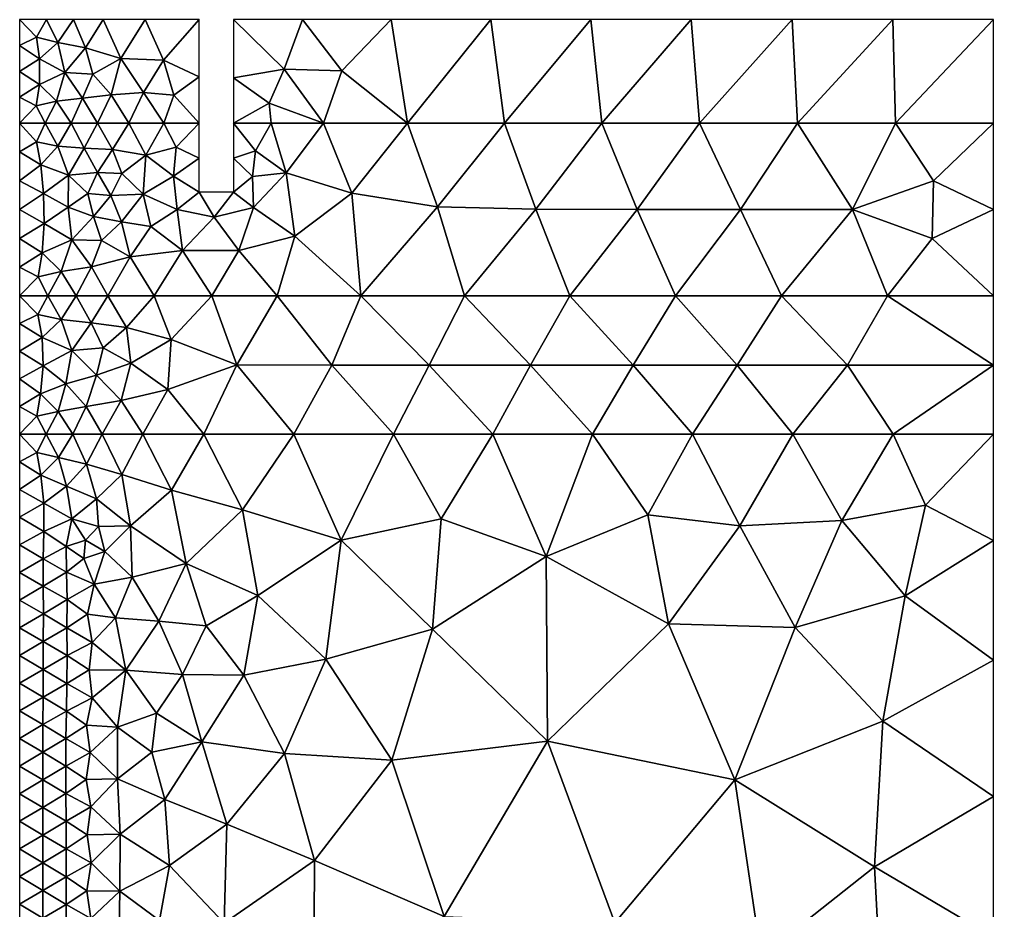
# Model space of a CAD drawing. Header units: metres. Extents: x 2 to 72, y -280 to 0.
# Drawn here: x 2 to 72.5, y -64.5 to 0 of the extents above; entities that cross this region are included whole.
import ezdxf

# ---------------------------------------------------------------- set-up
doc = ezdxf.new("R2010")
doc.units = ezdxf.units.M

msp = doc.modelspace()

# ---------------------------------------------------------------- linework, layer by layer
at = {"layer": 'layer', "color": 0}
for points in [[(2, 0), (2, -1.875), (3.23748, -1.27776)], [(3.95601, 0), (2, 0), (3.23748, -1.27776)], [(4.77415, -1.66462), (3.95601, 0), (3.23748, -1.27776)], [(5.91203, 0), (3.95601, 0), (4.77415, -1.66462)], [(6.77864, -2.04345), (5.91203, 0), (4.77415, -1.66462)], [(8.0489, 0), (5.91203, 0), (6.77864, -2.04345)], [(9.32808, -2.81138), (8.0489, 0), (6.77864, -2.04345)], [(11.1029, 0), (8.0489, 0), (9.32808, -2.81138)], [(12.4321, -2.95419), (11.1029, 0), (9.32808, -2.81138)], [(15, 0), (11.1029, 0), (12.4321, -2.95419)], [(15, -4.15908), (15, 0), (12.4321, -2.95419)], [(17.5, 0), (17.5, -4.21577), (21.1486, -3.58186)], [(22.4802, 0), (17.5, 0), (21.1486, -3.58186)], [(25.3256, -3.71612), (22.4802, 0), (21.1486, -3.58186)], [(28.9021, 0), (22.4802, 0), (25.3256, -3.71612)], [(25.3256, -3.71612), (30.0843, -7.5), (28.9021, 0)], [(36.1188, 0), (28.9021, 0), (30.0843, -7.5)], [(30.0843, -7.5), (37.1046, -7.5), (36.1188, 0)], [(43.3605, 0), (36.1188, 0), (37.1046, -7.5)], [(37.1046, -7.5), (44.1514, -7.5), (43.3605, 0)], [(50.6264, 0), (43.3605, 0), (44.1514, -7.5)], [(44.1514, -7.5), (51.2215, -7.5), (50.6264, 0)], [(57.9143, 0), (50.6264, 0), (51.2215, -7.5)], [(51.2215, -7.5), (58.3119, -7.5), (57.9143, 0)], [(65.2072, 0), (57.9143, 0), (58.3119, -7.5)], [(58.3119, -7.5), (65.406, -7.5), (65.2072, 0)], [(72.5, 0), (65.2072, 0), (65.406, -7.5)], [(65.406, -7.5), (72.5, -7.5), (72.5, 0)], [(3.23748, -1.27776), (2, -1.875), (3.45722, -2.84918)], [(3.23748, -1.27776), (3.45722, -2.84918), (4.77415, -1.66462)], [(2, -1.875), (2, -3.75), (3.45722, -2.84918)], [(4.77415, -1.66462), (3.45722, -2.84918), (5.28941, -3.82832)], [(6.77864, -2.04345), (4.77415, -1.66462), (5.28941, -3.82832)], [(7.3176, -3.96064), (6.77864, -2.04345), (5.28941, -3.82832)], [(9.32808, -2.81138), (6.77864, -2.04345), (7.3176, -3.96064)], [(7.3176, -3.96064), (8.62634, -5.45628), (9.32808, -2.81138)], [(8.62634, -5.45628), (10.9874, -5.28051), (9.32808, -2.81138)], [(12.4321, -2.95419), (9.32808, -2.81138), (10.9874, -5.28051)], [(3.45722, -2.84918), (2, -3.75), (3.4388, -4.70116)], [(3.45722, -2.84918), (3.4388, -4.70116), (5.28941, -3.82832)], [(13.1737, -5.47875), (12.4321, -2.95419), (10.9874, -5.28051)], [(13.1737, -5.47875), (15, -4.15908), (12.4321, -2.95419)], [(2, -3.75), (2, -5.625), (3.4388, -4.70116)], [(5.28941, -3.82832), (3.4388, -4.70116), (4.68188, -5.91084)], [(4.68188, -5.91084), (6.552, -5.69216), (5.28941, -3.82832)], [(5.28941, -3.82832), (6.552, -5.69216), (7.3176, -3.96064)], [(6.552, -5.69216), (8.62634, -5.45628), (7.3176, -3.96064)], [(15, -7.5), (15, -4.15908), (13.1737, -5.47875)], [(21.1486, -3.58186), (17.5, -4.21577), (20.0746, -6.05927)], [(17.5, -4.21577), (17.5, -7.5), (20.0746, -6.05927)], [(20.0746, -6.05927), (24.0115, -7.5), (21.1486, -3.58186)], [(24.0115, -7.5), (25.3256, -3.71612), (21.1486, -3.58186)], [(24.0115, -7.5), (30.0843, -7.5), (25.3256, -3.71612)], [(3.4388, -4.70116), (2, -5.625), (3.19883, -6.24686)], [(3.4388, -4.70116), (3.19883, -6.24686), (4.68188, -5.91084)], [(2, -5.625), (2, -7.5), (3.19883, -6.24686)], [(6.552, -5.69216), (7.65639, -7.5), (8.62634, -5.45628)], [(7.65639, -7.5), (9.91255, -7.5), (8.62634, -5.45628)], [(8.62634, -5.45628), (9.91255, -7.5), (10.9874, -5.28051)], [(9.91255, -7.5), (12.4489, -7.5), (10.9874, -5.28051)], [(10.9874, -5.28051), (12.4489, -7.5), (13.1737, -5.47875)], [(12.4489, -7.5), (15, -7.5), (13.1737, -5.47875)], [(2, -7.5), (3.86845, -7.5), (3.19883, -6.24686)], [(3.19883, -6.24686), (3.86845, -7.5), (4.68188, -5.91084)], [(3.86845, -7.5), (5.7369, -7.5), (4.68188, -5.91084)], [(4.68188, -5.91084), (5.7369, -7.5), (6.552, -5.69216)], [(5.7369, -7.5), (7.65639, -7.5), (6.552, -5.69216)], [(17.5, -7.5), (20.2118, -7.5), (20.0746, -6.05927)], [(20.2118, -7.5), (24.0115, -7.5), (20.0746, -6.05927)], [(2, -7.5), (2, -9.58333), (3.23713, -8.85402)], [(3.86845, -7.5), (2, -7.5), (3.23713, -8.85402)], [(4.76957, -9.16458), (3.86845, -7.5), (3.23713, -8.85402)], [(5.7369, -7.5), (3.86845, -7.5), (4.76957, -9.16458)], [(6.68437, -9.31862), (5.7369, -7.5), (4.76957, -9.16458)], [(7.65639, -7.5), (5.7369, -7.5), (6.68437, -9.31862)], [(8.74246, -9.39221), (7.65639, -7.5), (6.68437, -9.31862)], [(9.91255, -7.5), (7.65639, -7.5), (8.74246, -9.39221)], [(11.1339, -9.817), (9.91255, -7.5), (8.74246, -9.39221)], [(12.4489, -7.5), (9.91255, -7.5), (11.1339, -9.817)], [(13.3433, -9.23576), (12.4489, -7.5), (11.1339, -9.817)], [(15, -7.5), (12.4489, -7.5), (13.3433, -9.23576)], [(15, -10.0299), (15, -7.5), (13.3433, -9.23576)], [(17.5, -7.5), (17.5, -10.0355), (19.0763, -9.49578)], [(20.2118, -7.5), (17.5, -7.5), (19.0763, -9.49578)], [(21.3038, -11.0963), (20.2118, -7.5), (19.0763, -9.49578)], [(24.0115, -7.5), (20.2118, -7.5), (21.3038, -11.0963)], [(26.0497, -12.5513), (24.0115, -7.5), (21.3038, -11.0963)], [(30.0843, -7.5), (24.0115, -7.5), (26.0497, -12.5513)], [(32.2563, -13.5444), (30.0843, -7.5), (26.0497, -12.5513)], [(37.1046, -7.5), (30.0843, -7.5), (32.2563, -13.5444)], [(39.3805, -13.7148), (37.1046, -7.5), (32.2563, -13.5444)], [(44.1514, -7.5), (37.1046, -7.5), (39.3805, -13.7148)], [(46.7108, -13.7439), (44.1514, -7.5), (39.3805, -13.7148)], [(51.2215, -7.5), (44.1514, -7.5), (46.7108, -13.7439)], [(54.1947, -13.7488), (51.2215, -7.5), (46.7108, -13.7439)], [(58.3119, -7.5), (51.2215, -7.5), (54.1947, -13.7488)], [(62.2966, -13.749), (58.3119, -7.5), (54.1947, -13.7488)], [(65.406, -7.5), (58.3119, -7.5), (62.2966, -13.749)], [(68.15, -11.6659), (65.406, -7.5), (62.2966, -13.749)], [(72.5, -7.5), (65.406, -7.5), (68.15, -11.6659)], [(72.5, -13.75), (72.5, -7.5), (68.15, -11.6659)], [(3.23713, -8.85402), (2, -9.58333), (3.54762, -10.5222)], [(3.23713, -8.85402), (3.54762, -10.5222), (4.76957, -9.16458)], [(4.76957, -9.16458), (3.54762, -10.5222), (5.54774, -11.2673)], [(6.68437, -9.31862), (4.76957, -9.16458), (5.54774, -11.2673)], [(2, -9.58333), (2, -11.6667), (3.54762, -10.5222)], [(7.655, -11.0779), (6.68437, -9.31862), (5.54774, -11.2673)], [(8.74246, -9.39221), (6.68437, -9.31862), (7.655, -11.0779)], [(9.41556, -11.1332), (8.74246, -9.39221), (7.655, -11.0779)], [(11.1339, -9.817), (8.74246, -9.39221), (9.41556, -11.1332)], [(11.1339, -9.817), (9.41556, -11.1332), (10.9427, -12.6248)], [(10.9427, -12.6248), (13.1388, -11.325), (11.1339, -9.817)], [(13.1388, -11.325), (13.3433, -9.23576), (11.1339, -9.817)], [(13.1388, -11.325), (15, -10.0299), (13.3433, -9.23576)], [(19.0763, -9.49578), (17.5, -10.0355), (18.866, -11.3471)], [(19.0763, -9.49578), (18.866, -11.3471), (21.3038, -11.0963)], [(3.54762, -10.5222), (2, -11.6667), (3.73207, -12.592)], [(3.54762, -10.5222), (3.73207, -12.592), (5.54774, -11.2673)], [(15, -12.5), (15, -10.0299), (13.1388, -11.325)], [(17.5, -10.0355), (17.5, -12.5), (18.866, -11.3471)], [(5.54774, -11.2673), (3.73207, -12.592), (5.51958, -13.5727)], [(5.54774, -11.2673), (5.51958, -13.5727), (6.93538, -12.5875)], [(7.655, -11.0779), (5.54774, -11.2673), (6.93538, -12.5875)], [(8.6139, -12.7242), (7.655, -11.0779), (6.93538, -12.5875)], [(9.41556, -11.1332), (7.655, -11.0779), (8.6139, -12.7242)], [(10.9427, -12.6248), (9.41556, -11.1332), (8.6139, -12.7242)], [(18.866, -11.3471), (18.9386, -13.6064), (21.3038, -11.0963)], [(21.3038, -11.0963), (18.9386, -13.6064), (21.9257, -15.6623)], [(21.9257, -15.6623), (26.0497, -12.5513), (21.3038, -11.0963)], [(2, -11.6667), (2, -13.75), (3.73207, -12.592)], [(13.4128, -13.7424), (13.1388, -11.325), (10.9427, -12.6248)], [(15, -12.5), (13.1388, -11.325), (13.4128, -13.7424)], [(18.866, -11.3471), (17.5, -12.5), (18.9386, -13.6064)], [(68.0542, -15.833), (68.15, -11.6659), (62.2966, -13.749)], [(68.0542, -15.833), (72.5, -13.75), (68.15, -11.6659)], [(3.73207, -12.592), (2, -13.75), (3.77963, -14.764)], [(3.73207, -12.592), (3.77963, -14.764), (5.51958, -13.5727)], [(6.93538, -12.5875), (5.51958, -13.5727), (7.35831, -14.2491)], [(8.6139, -12.7242), (6.93538, -12.5875), (7.35831, -14.2491)], [(9.39028, -14.6289), (10.9427, -12.6248), (8.6139, -12.7242)], [(11.5054, -14.9824), (10.9427, -12.6248), (9.39028, -14.6289)], [(13.4128, -13.7424), (10.9427, -12.6248), (11.5054, -14.9824)], [(16.0917, -14.2969), (15, -12.5), (13.4128, -13.7424)], [(17.5, -12.5), (15, -12.5), (16.0917, -14.2969)], [(17.5, -12.5), (16.0917, -14.2969), (18.9386, -13.6064)], [(21.9257, -15.6623), (26.6987, -20), (26.0497, -12.5513)], [(26.6987, -20), (32.2563, -13.5444), (26.0497, -12.5513)], [(9.39028, -14.6289), (8.6139, -12.7242), (7.35831, -14.2491)], [(2, -13.75), (2, -15.8333), (3.77963, -14.764)], [(5.51958, -13.5727), (3.77963, -14.764), (5.77818, -15.943)], [(5.51958, -13.5727), (5.77818, -15.943), (7.35831, -14.2491)], [(11.5054, -14.9824), (13.795, -16.7025), (13.4128, -13.7424)], [(16.0917, -14.2969), (13.4128, -13.7424), (13.795, -16.7025)], [(18.9386, -13.6064), (16.0917, -14.2969), (17.8881, -16.7131)], [(17.8881, -16.7131), (21.9257, -15.6623), (18.9386, -13.6064)], [(26.6987, -20), (34.2202, -20), (32.2563, -13.5444)], [(32.2563, -13.5444), (34.2202, -20), (39.3805, -13.7148)], [(34.2202, -20), (41.8371, -20), (39.3805, -13.7148)], [(39.3805, -13.7148), (41.8371, -20), (46.7108, -13.7439)], [(41.8371, -20), (49.4798, -20), (46.7108, -13.7439)], [(46.7108, -13.7439), (49.4798, -20), (54.1947, -13.7488)], [(49.4798, -20), (57.1486, -20), (54.1947, -13.7488)], [(54.1947, -13.7488), (57.1486, -20), (62.2966, -13.749)], [(57.1486, -20), (64.8243, -20), (62.2966, -13.749)], [(62.2966, -13.749), (64.8243, -20), (68.0542, -15.833)], [(72.5, -20), (72.5, -13.75), (68.0542, -15.833)], [(3.77963, -14.764), (2, -15.8333), (3.65225, -16.882)], [(3.77963, -14.764), (3.65225, -16.882), (5.77818, -15.943)], [(5.77818, -15.943), (7.94253, -15.9815), (7.35831, -14.2491)], [(7.94253, -15.9815), (9.39028, -14.6289), (7.35831, -14.2491)], [(7.94253, -15.9815), (9.99941, -17.1703), (9.39028, -14.6289)], [(9.99941, -17.1703), (11.5054, -14.9824), (9.39028, -14.6289)], [(13.795, -16.7025), (17.8881, -16.7131), (16.0917, -14.2969)], [(9.99941, -17.1703), (13.795, -16.7025), (11.5054, -14.9824)], [(2, -15.8333), (2, -17.9167), (3.65225, -16.882)], [(5.77818, -15.943), (3.65225, -16.882), (5.01892, -18.2207)], [(5.01892, -18.2207), (7.20551, -17.8868), (5.77818, -15.943)], [(5.77818, -15.943), (7.20551, -17.8868), (7.94253, -15.9815)], [(7.20551, -17.8868), (9.99941, -17.1703), (7.94253, -15.9815)], [(17.8881, -16.7131), (20.6618, -20), (21.9257, -15.6623)], [(20.6618, -20), (26.6987, -20), (21.9257, -15.6623)], [(64.8243, -20), (72.5, -20), (68.0542, -15.833)], [(3.65225, -16.882), (2, -17.9167), (3.34273, -18.605)], [(3.65225, -16.882), (3.34273, -18.605), (5.01892, -18.2207)], [(9.99941, -17.1703), (11.76, -20), (13.795, -16.7025)], [(11.76, -20), (15.9135, -20), (13.795, -16.7025)], [(13.795, -16.7025), (15.9135, -20), (17.8881, -16.7131)], [(15.9135, -20), (20.6618, -20), (17.8881, -16.7131)], [(7.20551, -17.8868), (8.40473, -20), (9.99941, -17.1703)], [(8.40473, -20), (11.76, -20), (9.99941, -17.1703)], [(2, -17.9167), (2, -20), (3.34273, -18.605)], [(3.34273, -18.605), (4.04686, -20), (5.01892, -18.2207)], [(4.04686, -20), (6.09371, -20), (5.01892, -18.2207)], [(5.01892, -18.2207), (6.09371, -20), (7.20551, -17.8868)], [(6.09371, -20), (8.40473, -20), (7.20551, -17.8868)], [(2, -20), (4.04686, -20), (3.34273, -18.605)], [(2, -20), (2, -22), (3.33941, -21.3415)], [(4.04686, -20), (2, -20), (3.33941, -21.3415)], [(5.00953, -21.7015), (4.04686, -20), (3.33941, -21.3415)], [(6.09371, -20), (4.04686, -20), (5.00953, -21.7015)], [(7.17863, -21.9419), (6.09371, -20), (5.00953, -21.7015)], [(8.40473, -20), (6.09371, -20), (7.17863, -21.9419)], [(9.74056, -22.2821), (8.40473, -20), (7.17863, -21.9419)], [(11.76, -20), (8.40473, -20), (9.74056, -22.2821)], [(12.9899, -23.1469), (11.76, -20), (9.74056, -22.2821)], [(15.9135, -20), (11.76, -20), (12.9899, -23.1469)], [(17.7328, -24.9851), (15.9135, -20), (12.9899, -23.1469)], [(20.6618, -20), (15.9135, -20), (17.7328, -24.9851)], [(24.6121, -24.9971), (20.6618, -20), (17.7328, -24.9851)], [(26.6987, -20), (20.6618, -20), (24.6121, -24.9971)], [(31.6415, -24.9994), (26.6987, -20), (24.6121, -24.9971)], [(34.2202, -20), (26.6987, -20), (31.6415, -24.9994)], [(38.9766, -24.9998), (34.2202, -20), (31.6415, -24.9994)], [(41.8371, -20), (34.2202, -20), (38.9766, -24.9998)], [(46.4064, -24.9999), (41.8371, -20), (38.9766, -24.9998)], [(49.4798, -20), (41.8371, -20), (46.4064, -24.9999)], [(53.9446, -24.9999), (49.4798, -20), (46.4064, -24.9999)], [(57.1486, -20), (49.4798, -20), (53.9446, -24.9999)], [(61.9386, -24.9999), (57.1486, -20), (53.9446, -24.9999)], [(64.8243, -20), (57.1486, -20), (61.9386, -24.9999)], [(72.5, -25), (64.8243, -20), (61.9386, -24.9999)], [(72.5, -25), (72.5, -20), (64.8243, -20)], [(3.33941, -21.3415), (2, -22), (3.64069, -23.0058)], [(3.33941, -21.3415), (3.64069, -23.0058), (5.00953, -21.7015)], [(5.00953, -21.7015), (3.64069, -23.0058), (5.78419, -23.9329)], [(7.17863, -21.9419), (5.00953, -21.7015), (5.78419, -23.9329)], [(2, -22), (2, -24), (3.64069, -23.0058)], [(7.17863, -21.9419), (5.78419, -23.9329), (8.05429, -23.7447)], [(9.74056, -22.2821), (7.17863, -21.9419), (8.05429, -23.7447)], [(10.0636, -24.865), (9.74056, -22.2821), (8.05429, -23.7447)], [(12.9899, -23.1469), (9.74056, -22.2821), (10.0636, -24.865)], [(3.64069, -23.0058), (2, -24), (3.71564, -25.0608)], [(3.64069, -23.0058), (3.71564, -25.0608), (5.78419, -23.9329)], [(10.0636, -24.865), (12.7357, -26.7579), (12.9899, -23.1469)], [(12.7357, -26.7579), (17.7328, -24.9851), (12.9899, -23.1469)], [(5.78419, -23.9329), (3.71564, -25.0608), (5.35921, -26.3555)], [(5.78419, -23.9329), (5.35921, -26.3555), (7.56484, -25.7385)], [(8.05429, -23.7447), (5.78419, -23.9329), (7.56484, -25.7385)], [(7.56484, -25.7385), (10.0636, -24.865), (8.05429, -23.7447)], [(2, -24), (2, -26), (3.71564, -25.0608)], [(3.71564, -25.0608), (2, -26), (3.51794, -27.0746)], [(3.71564, -25.0608), (3.51794, -27.0746), (5.35921, -26.3555)], [(7.56484, -25.7385), (9.34861, -27.5591), (10.0636, -24.865)], [(9.34861, -27.5591), (12.7357, -26.7579), (10.0636, -24.865)], [(12.7357, -26.7579), (15.3543, -30), (17.7328, -24.9851)], [(15.3543, -30), (21.8684, -30), (17.7328, -24.9851)], [(17.7328, -24.9851), (21.8684, -30), (24.6121, -24.9971)], [(21.8684, -30), (29.0699, -30), (24.6121, -24.9971)], [(24.6121, -24.9971), (29.0699, -30), (31.6415, -24.9994)], [(29.0699, -30), (36.2715, -30), (31.6415, -24.9994)], [(31.6415, -24.9994), (36.2715, -30), (38.9766, -24.9998)], [(36.2715, -30), (43.4824, -30), (38.9766, -24.9998)], [(38.9766, -24.9998), (43.4824, -30), (46.4064, -24.9999)], [(43.4824, -30), (50.7179, -30), (46.4064, -24.9999)], [(46.4064, -24.9999), (50.7179, -30), (53.9446, -24.9999)], [(50.7179, -30), (57.976, -30), (53.9446, -24.9999)], [(53.9446, -24.9999), (57.976, -30), (61.9386, -24.9999)], [(57.976, -30), (65.238, -30), (61.9386, -24.9999)], [(65.238, -30), (72.5, -25), (61.9386, -24.9999)], [(72.5, -30), (72.5, -25), (65.238, -30)], [(2, -26), (2, -28), (3.51794, -27.0746)], [(5.35921, -26.3555), (6.8192, -28.0003), (7.56484, -25.7385)], [(6.8192, -28.0003), (9.34861, -27.5591), (7.56484, -25.7385)], [(5.35921, -26.3555), (3.51794, -27.0746), (4.79183, -28.3518)], [(4.79183, -28.3518), (6.8192, -28.0003), (5.35921, -26.3555)], [(9.34861, -27.5591), (10.9367, -30), (12.7357, -26.7579)], [(10.9367, -30), (15.3543, -30), (12.7357, -26.7579)], [(3.51794, -27.0746), (2, -28), (3.24864, -28.6846)], [(3.51794, -27.0746), (3.24864, -28.6846), (4.79183, -28.3518)], [(2, -28), (2, -30), (3.24864, -28.6846)], [(4.79183, -28.3518), (5.87308, -30), (6.8192, -28.0003)], [(5.87308, -30), (7.9821, -30), (6.8192, -28.0003)], [(6.8192, -28.0003), (7.9821, -30), (9.34861, -27.5591)], [(7.9821, -30), (10.9367, -30), (9.34861, -27.5591)], [(2, -30), (3.93654, -30), (3.24864, -28.6846)], [(3.24864, -28.6846), (3.93654, -30), (4.79183, -28.3518)], [(3.93654, -30), (5.87308, -30), (4.79183, -28.3518)], [(2, -30), (2, -32), (3.25872, -31.3307)], [(3.93654, -30), (2, -30), (3.25872, -31.3307)], [(4.81812, -31.6951), (3.93654, -30), (3.25872, -31.3307)], [(5.87308, -30), (3.93654, -30), (4.81812, -31.6951)], [(6.84946, -32.1675), (5.87308, -30), (4.81812, -31.6951)], [(7.9821, -30), (5.87308, -30), (6.84946, -32.1675)], [(9.40619, -32.9158), (7.9821, -30), (6.84946, -32.1675)], [(10.9367, -30), (7.9821, -30), (9.40619, -32.9158)], [(13.0007, -34.058), (10.9367, -30), (9.40619, -32.9158)], [(15.3543, -30), (10.9367, -30), (13.0007, -34.058)], [(18.1478, -35.4597), (15.3543, -30), (13.0007, -34.058)], [(21.8684, -30), (15.3543, -30), (18.1478, -35.4597)], [(25.2823, -37.6595), (21.8684, -30), (18.1478, -35.4597)], [(29.0699, -30), (21.8684, -30), (25.2823, -37.6595)], [(32.5316, -36.1175), (29.0699, -30), (25.2823, -37.6595)], [(36.2715, -30), (29.0699, -30), (32.5316, -36.1175)], [(40.1215, -38.8488), (36.2715, -30), (32.5316, -36.1175)], [(43.4824, -30), (36.2715, -30), (40.1215, -38.8488)], [(47.4786, -35.8326), (43.4824, -30), (40.1215, -38.8488)], [(50.7179, -30), (43.4824, -30), (47.4786, -35.8326)], [(54.1316, -36.6245), (50.7179, -30), (47.4786, -35.8326)], [(57.976, -30), (50.7179, -30), (54.1316, -36.6245)], [(61.5239, -36.2318), (57.976, -30), (54.1316, -36.6245)], [(65.238, -30), (57.976, -30), (61.5239, -36.2318)], [(67.5705, -35.1204), (65.238, -30), (61.5239, -36.2318)], [(72.5, -30), (65.238, -30), (67.5705, -35.1204)], [(72.5, -37.6991), (72.5, -30), (67.5705, -35.1204)], [(3.25872, -31.3307), (2, -32), (3.53895, -32.9585)], [(3.25872, -31.3307), (3.53895, -32.9585), (4.81812, -31.6951)], [(4.81812, -31.6951), (3.53895, -32.9585), (5.39803, -33.7547)], [(6.84946, -32.1675), (4.81812, -31.6951), (5.39803, -33.7547)], [(2, -32), (2, -34), (3.53895, -32.9585)], [(7.57273, -34.6768), (6.84946, -32.1675), (5.39803, -33.7547)], [(9.40619, -32.9158), (6.84946, -32.1675), (7.57273, -34.6768)], [(3.53895, -32.9585), (2, -34), (3.75084, -34.9755)], [(3.53895, -32.9585), (3.75084, -34.9755), (5.39803, -33.7547)], [(10.0407, -36.6246), (9.40619, -32.9158), (7.57273, -34.6768)], [(13.0007, -34.058), (9.40619, -32.9158), (10.0407, -36.6246)], [(5.39803, -33.7547), (3.75084, -34.9755), (5.77729, -36.1176)], [(5.39803, -33.7547), (5.77729, -36.1176), (7.57273, -34.6768)], [(2, -34), (2, -36), (3.75084, -34.9755)], [(14.0609, -39.3572), (13.0007, -34.058), (10.0407, -36.6246)], [(18.1478, -35.4597), (13.0007, -34.058), (14.0609, -39.3572)], [(3.75084, -34.9755), (2, -36), (3.77411, -37.0343)], [(3.75084, -34.9755), (3.77411, -37.0343), (5.77729, -36.1176)], [(7.57273, -34.6768), (5.77729, -36.1176), (7.71852, -36.6739)], [(10.0407, -36.6246), (7.57273, -34.6768), (7.71852, -36.6739)], [(66.1153, -41.6823), (67.5705, -35.1204), (61.5239, -36.2318)], [(66.1153, -41.6823), (72.5, -37.6991), (67.5705, -35.1204)], [(19.2562, -41.6717), (18.1478, -35.4597), (14.0609, -39.3572)], [(25.2823, -37.6595), (18.1478, -35.4597), (19.2562, -41.6717)], [(47.4786, -35.8326), (40.1215, -38.8488), (48.9695, -43.7197)], [(54.1316, -36.6245), (47.4786, -35.8326), (48.9695, -43.7197)], [(2, -36), (2, -38), (3.77411, -37.0343)], [(5.77729, -36.1176), (3.77411, -37.0343), (5.37193, -38.1177)], [(5.77729, -36.1176), (5.37193, -38.1177), (6.76709, -37.6591)], [(5.77729, -36.1176), (6.76709, -37.6591), (7.71852, -36.6739)], [(10.0407, -36.6246), (7.71852, -36.6739), (8.18919, -38.4758)], [(10.1618, -40.3276), (10.0407, -36.6246), (8.18919, -38.4758)], [(14.0609, -39.3572), (10.0407, -36.6246), (10.1618, -40.3276)], [(32.5316, -36.1175), (25.2823, -37.6595), (31.9, -44.1059)], [(40.1215, -38.8488), (32.5316, -36.1175), (31.9, -44.1059)], [(58.1448, -43.9772), (54.1316, -36.6245), (48.9695, -43.7197)], [(61.5239, -36.2318), (54.1316, -36.6245), (58.1448, -43.9772)], [(58.1448, -43.9772), (66.1153, -41.6823), (61.5239, -36.2318)], [(3.77411, -37.0343), (2, -38), (3.71788, -39.0155)], [(3.77411, -37.0343), (3.71788, -39.0155), (5.37193, -38.1177)], [(7.71852, -36.6739), (6.76709, -37.6591), (8.18919, -38.4758)], [(2, -38), (2, -40), (3.71788, -39.0155)], [(6.76709, -37.6591), (5.37193, -38.1177), (6.66548, -38.9919)], [(6.76709, -37.6591), (6.66548, -38.9919), (8.18919, -38.4758)], [(25.2823, -37.6595), (19.2562, -41.6717), (24.1712, -46.2594)], [(31.9, -44.1059), (25.2823, -37.6595), (24.1712, -46.2594)], [(72.5, -46.3466), (72.5, -37.6991), (66.1153, -41.6823)], [(5.37193, -38.1177), (3.71788, -39.0155), (5.40804, -39.9767)], [(5.37193, -38.1177), (5.40804, -39.9767), (6.66548, -38.9919)], [(6.66548, -38.9919), (7.41467, -40.8496), (8.18919, -38.4758)], [(8.18919, -38.4758), (7.41467, -40.8496), (10.1618, -40.3276)], [(3.71788, -39.0155), (2, -40), (3.7226, -40.9876)], [(3.71788, -39.0155), (3.7226, -40.9876), (5.40804, -39.9767)], [(6.66548, -38.9919), (5.40804, -39.9767), (7.41467, -40.8496)], [(14.0609, -39.3572), (10.1618, -40.3276), (12.0889, -43.5249)], [(15.5221, -43.8658), (14.0609, -39.3572), (12.0889, -43.5249)], [(19.2562, -41.6717), (14.0609, -39.3572), (15.5221, -43.8658)], [(40.1215, -38.8488), (31.9, -44.1059), (40.2294, -52.1927)], [(48.9695, -43.7197), (40.1215, -38.8488), (40.2294, -52.1927)], [(2, -40), (2, -42), (3.7226, -40.9876)], [(5.40804, -39.9767), (3.7226, -40.9876), (5.45467, -41.9617)], [(5.40804, -39.9767), (5.45467, -41.9617), (7.41467, -40.8496)], [(7.41467, -40.8496), (5.45467, -41.9617), (6.93239, -43.0143)], [(7.41467, -40.8496), (6.93239, -43.0143), (8.95876, -43.2853)], [(7.41467, -40.8496), (8.95876, -43.2853), (10.1618, -40.3276)], [(12.0889, -43.5249), (10.1618, -40.3276), (8.95876, -43.2853)], [(3.7226, -40.9876), (2, -42), (3.72712, -42.9898)], [(3.7226, -40.9876), (3.72712, -42.9898), (5.45467, -41.9617)], [(2, -42), (2, -44), (3.72712, -42.9898)], [(5.45467, -41.9617), (3.72712, -42.9898), (5.43688, -44.0013)], [(5.45467, -41.9617), (5.43688, -44.0013), (6.93239, -43.0143)], [(19.2562, -41.6717), (15.5221, -43.8658), (18.2309, -47.4258)], [(24.1712, -46.2594), (19.2562, -41.6717), (18.2309, -47.4258)], [(64.4811, -50.7447), (66.1153, -41.6823), (58.1448, -43.9772)], [(64.4811, -50.7447), (72.5, -46.3466), (66.1153, -41.6823)], [(3.72712, -42.9898), (2, -44), (3.72535, -45.001)], [(3.72712, -42.9898), (3.72535, -45.001), (5.43688, -44.0013)], [(6.93239, -43.0143), (5.43688, -44.0013), (7.26515, -45.063)], [(6.93239, -43.0143), (7.26515, -45.063), (8.95876, -43.2853)], [(8.95876, -43.2853), (7.26515, -45.063), (9.69349, -47.0777)], [(8.95876, -43.2853), (9.69349, -47.0777), (12.0889, -43.5249)], [(13.804, -47.3832), (12.0889, -43.5249), (9.69349, -47.0777)], [(13.804, -47.3832), (15.5221, -43.8658), (12.0889, -43.5249)], [(2, -44), (2, -46), (3.72535, -45.001)], [(5.43688, -44.0013), (3.72535, -45.001), (5.44715, -46.0168)], [(5.43688, -44.0013), (5.44715, -46.0168), (7.26515, -45.063)], [(18.2309, -47.4258), (15.5221, -43.8658), (13.804, -47.3832)], [(31.9, -44.1059), (24.1712, -46.2594), (28.9564, -53.5696)], [(40.2294, -52.1927), (31.9, -44.1059), (28.9564, -53.5696)], [(53.7691, -54.9909), (48.9695, -43.7197), (40.2294, -52.1927)], [(53.7691, -54.9909), (58.1448, -43.9772), (48.9695, -43.7197)], [(53.7691, -54.9909), (64.4811, -50.7447), (58.1448, -43.9772)], [(3.72535, -45.001), (2, -46), (3.72274, -47.007)], [(3.72535, -45.001), (3.72274, -47.007), (5.44715, -46.0168)], [(7.26515, -45.063), (5.44715, -46.0168), (7.03829, -47.0376)], [(7.26515, -45.063), (7.03829, -47.0376), (9.69349, -47.0777)], [(2, -46), (2, -48), (3.72274, -47.007)], [(5.44715, -46.0168), (3.72274, -47.007), (5.43855, -48.0217)], [(5.44715, -46.0168), (5.43855, -48.0217), (7.03829, -47.0376)], [(24.1712, -46.2594), (18.2309, -47.4258), (21.1878, -53.1001)], [(28.9564, -53.5696), (24.1712, -46.2594), (21.1878, -53.1001)], [(72.5, -56.2047), (72.5, -46.3466), (64.4811, -50.7447)], [(3.72274, -47.007), (2, -48), (3.71087, -49.0092)], [(3.72274, -47.007), (3.71087, -49.0092), (5.43855, -48.0217)], [(7.03829, -47.0376), (5.43855, -48.0217), (7.26575, -49.0599)], [(7.03829, -47.0376), (7.26575, -49.0599), (9.69349, -47.0777)], [(9.69349, -47.0777), (7.26575, -49.0599), (9.09529, -51.1779)], [(9.69349, -47.0777), (9.09529, -51.1779), (11.9083, -50.1678)], [(9.69349, -47.0777), (11.9083, -50.1678), (13.804, -47.3832)], [(15.2017, -52.2438), (13.804, -47.3832), (11.9083, -50.1678)], [(18.2309, -47.4258), (13.804, -47.3832), (15.2017, -52.2438)], [(21.1878, -53.1001), (18.2309, -47.4258), (15.2017, -52.2438)], [(2, -48), (2, -50), (3.71087, -49.0092)], [(5.43855, -48.0217), (3.71087, -49.0092), (5.39699, -50.0248)], [(5.43855, -48.0217), (5.39699, -50.0248), (7.26575, -49.0599)], [(3.71087, -49.0092), (2, -50), (3.69404, -51.0079)], [(3.71087, -49.0092), (3.69404, -51.0079), (5.39699, -50.0248)], [(7.26575, -49.0599), (5.39699, -50.0248), (6.86251, -51.0541)], [(7.26575, -49.0599), (6.86251, -51.0541), (9.09529, -51.1779)], [(2, -50), (2, -52), (3.69404, -51.0079)], [(5.39699, -50.0248), (3.69404, -51.0079), (5.35947, -52.0159)], [(5.39699, -50.0248), (5.35947, -52.0159), (6.86251, -51.0541)], [(11.9083, -50.1678), (9.09529, -51.1779), (11.5871, -52.9865)], [(15.2017, -52.2438), (11.9083, -50.1678), (11.5871, -52.9865)], [(63.8857, -61.303), (64.4811, -50.7447), (53.7691, -54.9909)], [(63.8857, -61.303), (72.5, -56.2047), (64.4811, -50.7447)], [(3.69404, -51.0079), (2, -52), (3.68344, -53.0025)], [(3.69404, -51.0079), (3.68344, -53.0025), (5.35947, -52.0159)], [(6.86251, -51.0541), (5.35947, -52.0159), (7.11366, -53.0221)], [(6.86251, -51.0541), (7.11366, -53.0221), (9.09529, -51.1779)], [(9.09529, -51.1779), (7.11366, -53.0221), (9.10278, -54.9243)], [(9.09529, -51.1779), (9.10278, -54.9243), (11.5871, -52.9865)], [(2, -52), (2, -54), (3.68344, -53.0025)], [(5.35947, -52.0159), (3.68344, -53.0025), (5.3489, -53.9987)], [(5.35947, -52.0159), (5.3489, -53.9987), (7.11366, -53.0221)], [(11.5871, -52.9865), (12.5232, -56.4166), (15.2017, -52.2438)], [(17.0137, -58.202), (15.2017, -52.2438), (12.5232, -56.4166)], [(21.1878, -53.1001), (15.2017, -52.2438), (17.0137, -58.202)], [(40.2294, -52.1927), (28.9564, -53.5696), (32.731, -64.8887)], [(45.0814, -65.3394), (40.2294, -52.1927), (32.731, -64.8887)], [(45.0814, -65.3394), (53.7691, -54.9909), (40.2294, -52.1927)], [(3.68344, -53.0025), (2, -54), (3.68251, -54.9964)], [(3.68344, -53.0025), (3.68251, -54.9964), (5.3489, -53.9987)], [(7.11366, -53.0221), (5.3489, -53.9987), (6.83337, -54.9774)], [(7.11366, -53.0221), (6.83337, -54.9774), (9.10278, -54.9243)], [(11.5871, -52.9865), (9.10278, -54.9243), (12.5232, -56.4166)], [(23.3595, -60.8386), (21.1878, -53.1001), (17.0137, -58.202)], [(28.9564, -53.5696), (21.1878, -53.1001), (23.3595, -60.8386)], [(32.731, -64.8887), (28.9564, -53.5696), (23.3595, -60.8386)], [(2, -54), (2, -56), (3.68251, -54.9964)], [(5.3489, -53.9987), (3.68251, -54.9964), (5.35754, -55.9857)], [(5.3489, -53.9987), (5.35754, -55.9857), (6.83337, -54.9774)], [(6.83337, -54.9774), (5.35754, -55.9857), (7.15579, -56.9643)], [(6.83337, -54.9774), (7.15579, -56.9643), (9.10278, -54.9243)], [(9.10278, -54.9243), (7.15579, -56.9643), (9.29601, -58.9345)], [(9.10278, -54.9243), (9.29601, -58.9345), (12.5232, -56.4166)], [(3.68251, -54.9964), (2, -56), (3.6871, -56.9939)], [(3.68251, -54.9964), (3.6871, -56.9939), (5.35754, -55.9857)], [(55.6725, -67.7712), (53.7691, -54.9909), (45.0814, -65.3394)], [(55.6725, -67.7712), (63.8857, -61.303), (53.7691, -54.9909)], [(2, -56), (2, -58), (3.6871, -56.9939)], [(5.35754, -55.9857), (3.6871, -56.9939), (5.37178, -57.9855)], [(5.35754, -55.9857), (5.37178, -57.9855), (7.15579, -56.9643)], [(72.5, -66.3772), (72.5, -56.2047), (63.8857, -61.303)], [(3.6871, -56.9939), (2, -58), (3.69178, -58.9958)], [(3.6871, -56.9939), (3.69178, -58.9958), (5.37178, -57.9855)], [(7.15579, -56.9643), (5.37178, -57.9855), (6.89498, -58.9764)], [(7.15579, -56.9643), (6.89498, -58.9764), (9.29601, -58.9345)], [(12.5232, -56.4166), (9.29601, -58.9345), (12.8481, -61.1936)], [(12.5232, -56.4166), (12.8481, -61.1936), (17.0137, -58.202)], [(2, -58), (2, -60), (3.69178, -58.9958)], [(5.37178, -57.9855), (3.69178, -58.9958), (5.38034, -59.9944)], [(5.37178, -57.9855), (5.38034, -59.9944), (6.89498, -58.9764)], [(17.0137, -58.202), (12.8481, -61.1936), (16.8048, -65.3701)], [(23.3595, -60.8386), (17.0137, -58.202), (16.8048, -65.3701)], [(3.69178, -58.9958), (2, -60), (3.69305, -61.0003)], [(3.69178, -58.9958), (3.69305, -61.0003), (5.38034, -59.9944)], [(6.89498, -58.9764), (5.38034, -59.9944), (7.19332, -60.9993)], [(6.89498, -58.9764), (7.19332, -60.9993), (9.29601, -58.9345)], [(9.29601, -58.9345), (7.19332, -60.9993), (9.25778, -63.0596)], [(9.29601, -58.9345), (9.25778, -63.0596), (12.8481, -61.1936)], [(2, -60), (2, -62), (3.69305, -61.0003)], [(5.38034, -59.9944), (3.69305, -61.0003), (5.37834, -62.006)], [(5.38034, -59.9944), (5.37834, -62.006), (7.19332, -60.9993)], [(3.69305, -61.0003), (2, -62), (3.69078, -63.0047)], [(3.69305, -61.0003), (3.69078, -63.0047), (5.37834, -62.006)], [(7.19332, -60.9993), (5.37834, -62.006), (6.88644, -63.0223)], [(7.19332, -60.9993), (6.88644, -63.0223), (9.25778, -63.0596)], [(12.8481, -61.1936), (9.25778, -63.0596), (12.1454, -65.1663)], [(12.8481, -61.1936), (12.1454, -65.1663), (16.8048, -65.3701)], [(23.3157, -69.8574), (23.3595, -60.8386), (16.8048, -65.3701)], [(32.731, -64.8887), (23.3595, -60.8386), (23.3157, -69.8574)], [(64.4306, -71.7649), (63.8857, -61.303), (55.6725, -67.7712)], [(64.4306, -71.7649), (72.5, -66.3772), (63.8857, -61.303)], [(2, -62), (2, -64), (3.69078, -63.0047)], [(5.37834, -62.006), (3.69078, -63.0047), (5.37042, -64.0145)], [(5.37834, -62.006), (5.37042, -64.0145), (6.88644, -63.0223)], [(3.69078, -63.0047), (2, -64), (3.68673, -65.0069)], [(3.69078, -63.0047), (3.68673, -65.0069), (5.37042, -64.0145)], [(6.88644, -63.0223), (5.37042, -64.0145), (7.16396, -65.0337)], [(6.88644, -63.0223), (7.16396, -65.0337), (9.25778, -63.0596)], [(9.25778, -63.0596), (7.16396, -65.0337), (9.19031, -67.0665)], [(9.25778, -63.0596), (9.19031, -67.0665), (12.1454, -65.1663)], [(2, -64), (2, -66), (3.68673, -65.0069)], [(5.37042, -64.0145), (3.68673, -65.0069), (5.36086, -66.0165)], [(5.37042, -64.0145), (5.36086, -66.0165), (7.16396, -65.0337)]]:
    msp.add_3dface(points, dxfattribs=at)

doc.saveas('drawing.dxf')
